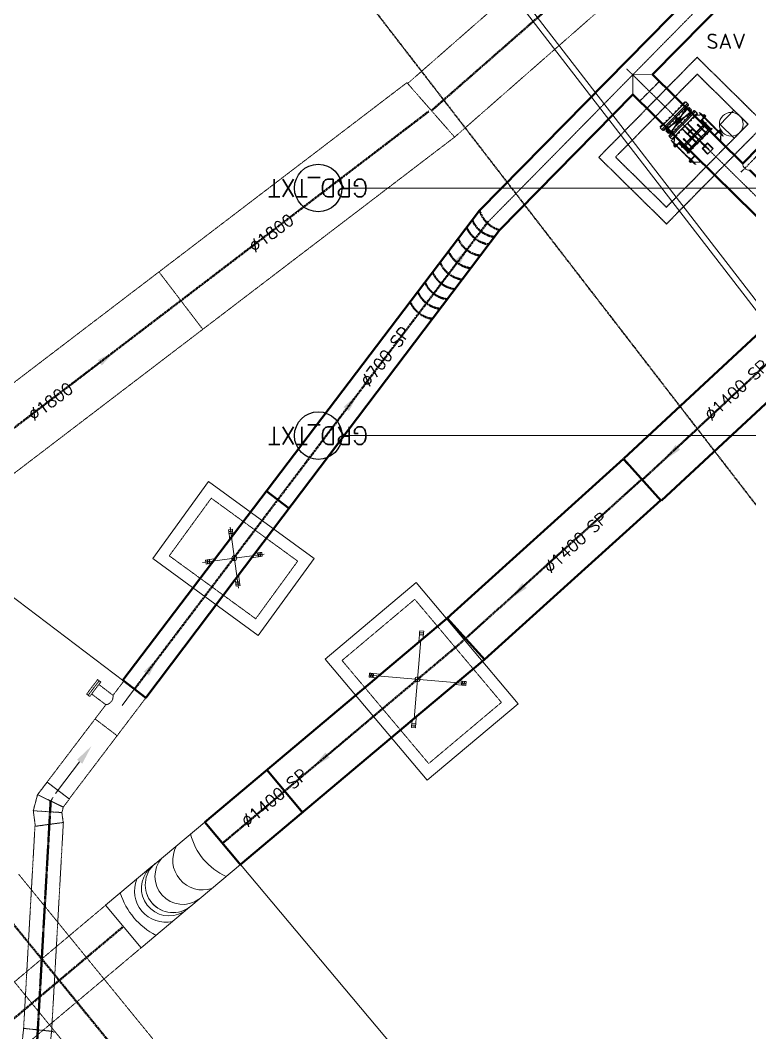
# Model space of a CAD drawing. Header units: inches. Extents: x 86328 to 235202, y 68629 to 184293.
# Drawn here: x 120752 to 139176, y 105863 to 131428 of the extents above; entities that cross this region are included whole.
import ezdxf
from ezdxf.enums import TextEntityAlignment as Align

# ---------------------------------------------------------------- set-up
doc = ezdxf.new("R2010")
doc.units = ezdxf.units.IN
doc.header["$MEASUREMENT"] = 0
for name, pattern in [('CENTER', [2, 1.25, -0.25, 0.25, -0.25]), ('CENTER2', [1.125, 0.75, -0.125, 0.125, -0.125]), ('HIDDEN', [0.375, 0.25, -0.125]), ('PHANTOM2', [1.25, 0.625, -0.125, 0.125, -0.125, 0.125, -0.125])]:
    doc.linetypes.add(name, pattern=pattern)
for name, color, linetype, lineweight in [('.5', 8, 'Continuous', 0), ('DIM', 251, 'Continuous', 0), ('hid', 8, 'HIDDEN', 0)]:
    doc.layers.add(name, color=color, linetype=linetype, lineweight=lineweight)
for name, color, linetype in [('1', 1, 'CENTER'), ('2', 2, 'HIDDEN'), ('GRID_TXT45', 4, 'Continuous'), ('sleeve type coupling', 1, 'Continuous'), ('text', 3, 'Continuous')]:
    doc.layers.add(name, color=color, linetype=linetype)
doc.styles.add('ISO', font='isocpeur.ttf')
doc.styles.add('SIMPLEX', font='simplex.shx')
doc.styles.get("Standard").update_dxf_attribs({"font": 'arial.ttf'})
doc.linetypes.add('FENCE_LINE', pattern='A,0.5,-0.1,["X",Standard,S=0.1,R=0,X=-0.02,Y=-0.05],-0.1', length=0.7)

msp = doc.modelspace()

# ---------------------------------------------------------------- linework, layer by layer
at = {"layer": '.5', "color": 8, "linetype": 'CENTER', "ltscale": 5}
for p, q in [((140880, 134785), (132543, 126312)), ((136070, 130197), (140155, 126177))]:
    msp.add_line(p, q, dxfattribs=at)
at = {"layer": '.5', "color": 8, "linetype": 'CENTER', "ltscale": 10}
for p, q in [((193392, 127192), (128878, 127192)), ((193392, 120941), (128878, 120941))]:
    msp.add_line(p, q, dxfattribs=at)
at = {"color": 8}
for p, q in [((137558, 129366), (136915, 128713)), ((137511, 129343), (137539, 129371)), ((137541, 129348), (137528, 129360)), ((137539, 129371), (137551, 129359)), ((137627, 129299), (137558, 129366)), ((137601, 129324), (136958, 128671)), ((137627, 129299), (136984, 128645)), ((137047, 128685), (137723, 129108)), ((137783, 129145), (137140, 128492)), ((137809, 129120), (137166, 128466)), ((137177, 128552), (137588, 129235)), ((137312, 129141), (137295, 129123)), ((137307, 129111), (137295, 129123)), ((137324, 129128), (137312, 129141)), ((137386, 129216), (137369, 129198)), ((137381, 129186), (137369, 129198)), ((137398, 129203), (137386, 129216)), ((137449, 129280), (137432, 129263)), ((137445, 129250), (137432, 129263)), ((137462, 129268), (137449, 129280)), ((137462, 129107), (137450, 129119)), ((137479, 129124), (137462, 129107)), ((137479, 129124), (137467, 129136)), ((137498, 129329), (137481, 129312)), ((137493, 129300), (137481, 129312)), ((137510, 129317), (137498, 129329)), ((137524, 129331), (137511, 129343)), ((137525, 129171), (137513, 129183)), ((137534, 129341), (137522, 129354)), ((137542, 129188), (137525, 129171)), ((137542, 129188), (137530, 129200)), ((137574, 129220), (137562, 129233)), ((137591, 129238), (137574, 129220)), ((137591, 129238), (137579, 129250)), ((137733, 129093), (137588, 129235)), ((137604, 129251), (137592, 129264)), ((137615, 129262), (137603, 129274)), ((137604, 129251), (137632, 129279)), ((137621, 129269), (137609, 129281)), ((137632, 129279), (137620, 129291)), ((137641, 129222), (137622, 129202)), ((137706, 129159), (137686, 129139)), ((137722, 129108), (137705, 129091)), ((137722, 129108), (137735, 129096)), ((137736, 129122), (137763, 129150)), ((137736, 129122), (137748, 129110)), ((137746, 129133), (137759, 129120)), ((137753, 129139), (137765, 129127)), ((137763, 129150), (137776, 129138)), ((137783, 129145), (137851, 129078)), ((137063, 128888), (137080, 128905)), ((137075, 128875), (137063, 128888)), ((137092, 128893), (137080, 128905)), ((137137, 128962), (137154, 128980)), ((137149, 128950), (137137, 128962)), ((137166, 128968), (137154, 128980)), ((137851, 129078), (137208, 128424)), ((137233, 129060), (137216, 129043)), ((137228, 129031), (137216, 129043)), ((137230, 128871), (137218, 128883)), ((137230, 128871), (137247, 128888)), ((137245, 129048), (137233, 129060)), ((137247, 128888), (137235, 128900)), ((137309, 128951), (137297, 128963)), ((137326, 128969), (137309, 128951)), ((137326, 128969), (137314, 128981)), ((137388, 129032), (137376, 129044)), ((137405, 129049), (137388, 129032)), ((137405, 129049), (137393, 129061)), ((137537, 128920), (137520, 128902)), ((137520, 128902), (137532, 128890)), ((137537, 128920), (137549, 128907)), ((137611, 128994), (137594, 128977)), ((137594, 128977), (137606, 128965)), ((137611, 128994), (137623, 128982)), ((137674, 129059), (137657, 129042)), ((137657, 129042), (137669, 129029)), ((137674, 129059), (137686, 129047)), ((137674, 128898), (137687, 128886)), ((137704, 128903), (137687, 128886)), ((137691, 128915), (137704, 128903)), ((137705, 129091), (137718, 129079)), ((137738, 128962), (137750, 128950)), ((137767, 128967), (137750, 128950)), ((137755, 128979), (137767, 128967)), ((137786, 129012), (137798, 128999)), ((137815, 129017), (137798, 128999)), ((137803, 129029), (137815, 129017)), ((137817, 129043), (137829, 129030)), ((137827, 129053), (137839, 129041)), ((137829, 129030), (137856, 129058)), ((137834, 129060), (137846, 129048)), ((137856, 129058), (137844, 129070)), ((136910, 128732), (136938, 128760)), ((136923, 128720), (136910, 128732)), ((136984, 128645), (136915, 128713)), ((136933, 128731), (136921, 128743)), ((136940, 128737), (136927, 128749)), ((136950, 128748), (136938, 128760)), ((136951, 128774), (136968, 128791)), ((136964, 128762), (136951, 128774)), ((136981, 128779), (136968, 128791)), ((137003, 128641), (136991, 128653)), ((137000, 128823), (137017, 128840)), ((137012, 128811), (137000, 128823)), ((137014, 128651), (137001, 128663)), ((137003, 128641), (137031, 128669)), ((137020, 128658), (137008, 128670)), ((137029, 128828), (137017, 128840)), ((137031, 128669), (137018, 128681)), ((137044, 128682), (137032, 128694)), ((137044, 128682), (137061, 128700)), ((137191, 128542), (137047, 128685)), ((137061, 128700), (137049, 128712)), ((137080, 128652), (137061, 128632)), ((137093, 128732), (137081, 128744)), ((137093, 128732), (137110, 128749)), ((137110, 128749), (137098, 128761)), ((137156, 128796), (137144, 128808)), ((137156, 128796), (137173, 128813)), ((137173, 128813), (137161, 128825)), ((137224, 128602), (137241, 128619)), ((137224, 128602), (137237, 128590)), ((137241, 128619), (137254, 128607)), ((137288, 128667), (137305, 128684)), ((137288, 128667), (137300, 128654)), ((137305, 128684), (137317, 128672)), ((137362, 128741), (137379, 128759)), ((137362, 128741), (137374, 128729)), ((137379, 128759), (137391, 128747)), ((137381, 128575), (137398, 128592)), ((137385, 128604), (137398, 128592)), ((137458, 128839), (137441, 128822)), ((137441, 128822), (137453, 128810)), ((137442, 128662), (137455, 128650)), ((137455, 128650), (137472, 128667)), ((137458, 128839), (137470, 128827)), ((137459, 128679), (137472, 128667)), ((137605, 128827), (137465, 128685)), ((137465, 128685), (137607, 128544)), ((137473, 128693), (137607, 128561)), ((137521, 128742), (137534, 128730)), ((137551, 128748), (137534, 128730)), ((137538, 128760), (137551, 128748)), ((137596, 128819), (137730, 128687)), ((137600, 128823), (137613, 128811)), ((137605, 128827), (137747, 128687)), ((137730, 128687), (137607, 128561)), ((137747, 128687), (137607, 128544)), ((137630, 128828), (137613, 128811)), ((137617, 128840), (137630, 128828)), ((137711, 128707), (137719, 128715)), ((137145, 128588), (137125, 128569)), ((137135, 128511), (137162, 128539)), ((137135, 128511), (137147, 128499)), ((137140, 128492), (137208, 128424)), ((137145, 128522), (137158, 128510)), ((137152, 128528), (137164, 128516)), ((137162, 128539), (137175, 128527)), ((137176, 128553), (137193, 128570)), ((137176, 128553), (137188, 128541)), ((137193, 128570), (137205, 128558)), ((137216, 128432), (137228, 128420)), ((137226, 128442), (137238, 128430)), ((137228, 128420), (137255, 128448)), ((137233, 128449), (137245, 128437)), ((137243, 128460), (137255, 128448)), ((137257, 128473), (137269, 128461)), ((137269, 128461), (137286, 128479)), ((137274, 128491), (137286, 128479)), ((137305, 128523), (137317, 128511)), ((137317, 128511), (137334, 128528)), ((137322, 128540), (137334, 128528)), ((137368, 128587), (137381, 128575)), ((137579, 128573), (137587, 128581)), ((138111, 128330), (137971, 128187)), ((138113, 128047), (137971, 128187)), ((138111, 128313), (137987, 128187)), ((138121, 128055), (137987, 128187)), ((137999, 128159), (138007, 128167)), ((138253, 128189), (138111, 128330)), ((138245, 128181), (138111, 128313)), ((138253, 128189), (138113, 128047)), ((138131, 128293), (138139, 128301))]:
    msp.add_line(p, q, dxfattribs=at)
at = {"color": 8, "linetype": 'HIDDEN'}
for p, q in [((137622, 129202), (137080, 128652)), ((137686, 129139), (137145, 128588)), ((137706, 129159), (137641, 129222)), ((137125, 128569), (137061, 128632))]:
    msp.add_line(p, q, dxfattribs=at)
at = {"color": 8, "linetype": 'CENTER', "ltscale": 20}
msp.add_line((138958, 127596), (140233, 128888), dxfattribs=at)
at = {"color": 8}
for points in [[(138063, 129008), (138035, 129036), (137798, 129023), (137780, 129006)], [(138420, 128657), (138448, 128629), (138440, 128392), (138422, 128374)], [(137292, 128224), (137263, 128252), (137272, 128489), (137289, 128507)], [(137648, 127873), (137677, 127845), (137914, 127857), (137931, 127875)]]:
    msp.add_lwpolyline(points, dxfattribs=at)
for points in [[(137780, 129006), (137789, 129014), (137923, 128882), (138055, 129016), (138063, 129008), (137923, 128865)], [(138422, 128374), (138430, 128383), (138296, 128514), (138428, 128648), (138420, 128657), (138279, 128514)], [(137289, 128507), (137281, 128498), (137415, 128366), (137283, 128232), (137292, 128224), (137432, 128366)], [(137931, 127875), (137923, 127866), (137789, 127998), (137657, 127864), (137648, 127873), (137788, 128015)]]:
    msp.add_lwpolyline(points, close=True, dxfattribs=at)
for centre, radius in [((137376, 128902), 65.7), ((137376, 128902), 37.5), ((128278, 127192), 600), ((128278, 120941), 600)]:
    msp.add_circle(centre, radius, dxfattribs=at)
at = {"layer": '1', "color": 8, "linetype": 'HIDDEN', "ltscale": 5}
for p, q in [((137846, 130491), (135363, 127968)), ((139557, 128808), (137846, 130491)), ((137849, 130067), (135787, 127972)), ((139132, 128804), (137849, 130067)), ((137070, 126709), (139132, 128804)), ((137074, 126285), (139557, 128808)), ((135363, 127968), (137074, 126285)), ((135787, 127972), (137070, 126709))]:
    msp.add_line(p, q, dxfattribs=at)
at = {"layer": '1', "color": 8, "linetype": 'CENTER', "ltscale": 0.09}
for p, q in [((137890, 129108), (138510, 128498)), ((137188, 128396), (137808, 127786))]:
    msp.add_line(p, q, dxfattribs=at)
at = {"layer": '1', "color": 8, "linetype": 'Continuous', "ltscale": 1000}
for p, q in [((138776, 129155), (138425, 128799)), ((139132, 128804), (138776, 129155)), ((138425, 128799), (138782, 128448)), ((138782, 128448), (139132, 128804))]:
    msp.add_line(p, q, dxfattribs=at)
at = {"layer": '1', "color": 8}
for p, q in [((137916, 129073), (137926, 129082)), ((137916, 129073), (137926, 129082)), ((137916, 129073), (138389, 128608)), ((137916, 129073), (138003, 128988)), ((137926, 129082), (138398, 128617)), ((137926, 129082), (138012, 128997)), ((137962, 129028), (137971, 129038)), ((137962, 129028), (137971, 129038)), ((137965, 129025), (137974, 129035)), ((137965, 129025), (137974, 129035)), ((137965, 129025), (137974, 129035)), ((137965, 129025), (137974, 129035)), ((137967, 129022), (137977, 129032)), ((137967, 129022), (137977, 129032)), ((137970, 129020), (137979, 129029)), ((137970, 129020), (137979, 129029)), ((137973, 129017), (137982, 129026)), ((137973, 129017), (137982, 129026)), ((137973, 129017), (137982, 129026)), ((137973, 129017), (137982, 129026)), ((137976, 129014), (137985, 129023)), ((137976, 129014), (137985, 129023)), ((137979, 129011), (137988, 129021)), ((137979, 129011), (137988, 129021)), ((137982, 129008), (137991, 129018)), ((137982, 129008), (137991, 129018)), ((137985, 129005), (137994, 129015)), ((137985, 129005), (137994, 129015)), ((137988, 129003), (137997, 129012)), ((137988, 129003), (137997, 129012)), ((137991, 129000), (138000, 129009)), ((137991, 129000), (138000, 129009)), ((137994, 128997), (138003, 129006)), ((137994, 128997), (138003, 129006)), ((137996, 128994), (138006, 129003)), ((137996, 128994), (138006, 129003)), ((137997, 128982), (138009, 128970)), ((137997, 128982), (138009, 128970)), ((137999, 128991), (138009, 129001)), ((137999, 128991), (138009, 129001)), ((138002, 128988), (138012, 128998)), ((138002, 128988), (138012, 128998)), ((138017, 129003), (138030, 128991)), ((138017, 129003), (138030, 128991)), ((138017, 128974), (138026, 128983)), ((138017, 128974), (138026, 128983)), ((138020, 128971), (138029, 128980)), ((138020, 128971), (138029, 128980)), ((138023, 128968), (138032, 128978)), ((138023, 128968), (138032, 128978)), ((138026, 128965), (138035, 128975)), ((138026, 128965), (138035, 128975)), ((138028, 128962), (138038, 128972)), ((138028, 128962), (138038, 128972)), ((138031, 128960), (138041, 128969)), ((138031, 128960), (138041, 128969)), ((138034, 128957), (138044, 128966)), ((138034, 128957), (138044, 128966)), ((138037, 128954), (138046, 128963)), ((138037, 128954), (138046, 128963)), ((137575, 128726), (137566, 128716)), ((137575, 128726), (137566, 128716)), ((137566, 128716), (138038, 128252)), ((137566, 128716), (137652, 128632)), ((137575, 128726), (138047, 128261)), ((137575, 128726), (137661, 128641)), ((137620, 128681), (137611, 128672)), ((137620, 128681), (137611, 128672)), ((137623, 128678), (137614, 128669)), ((137623, 128678), (137614, 128669)), ((137623, 128678), (137614, 128669)), ((137623, 128678), (137614, 128669)), ((137626, 128675), (137617, 128666)), ((137626, 128675), (137617, 128666)), ((137629, 128673), (137620, 128663)), ((137629, 128673), (137620, 128663)), ((137632, 128670), (137622, 128661)), ((137632, 128670), (137622, 128661)), ((137632, 128670), (137622, 128661)), ((137632, 128670), (137622, 128661)), ((137635, 128667), (137625, 128658)), ((137635, 128667), (137625, 128658)), ((137638, 128664), (137628, 128655)), ((137638, 128664), (137628, 128655)), ((137640, 128661), (137631, 128652)), ((137640, 128661), (137631, 128652)), ((137643, 128658), (137634, 128649)), ((137643, 128658), (137634, 128649)), ((137646, 128656), (137637, 128646)), ((137646, 128656), (137637, 128646)), ((137649, 128653), (137640, 128643)), ((137649, 128653), (137640, 128643)), ((137652, 128650), (137643, 128640)), ((137652, 128650), (137643, 128640)), ((137655, 128647), (137646, 128638)), ((137655, 128647), (137646, 128638)), ((137646, 128626), (137659, 128614)), ((137646, 128626), (137659, 128614)), ((137658, 128644), (137649, 128635)), ((137658, 128644), (137649, 128635)), ((137661, 128641), (137652, 128632)), ((137661, 128641), (137652, 128632)), ((137675, 128627), (137666, 128618)), ((137675, 128627), (137666, 128618)), ((137675, 128627), (137666, 128618)), ((137675, 128627), (137666, 128618)), ((137667, 128647), (137679, 128635)), ((137667, 128647), (137679, 128635)), ((137678, 128624), (137669, 128615)), ((137678, 128624), (137669, 128615)), ((137678, 128624), (137669, 128615)), ((137678, 128624), (137669, 128615)), ((137681, 128621), (137672, 128612)), ((137681, 128621), (137672, 128612)), ((137684, 128618), (137675, 128609)), ((137684, 128618), (137675, 128609)), ((137687, 128615), (137678, 128606)), ((137687, 128615), (137678, 128606)), ((137690, 128613), (137681, 128603)), ((137690, 128613), (137681, 128603)), ((138366, 128630), (138375, 128639)), ((138366, 128630), (138375, 128639)), ((138369, 128627), (138378, 128637)), ((138369, 128627), (138378, 128637)), ((138372, 128624), (138381, 128634)), ((138372, 128624), (138381, 128634)), ((138375, 128621), (138384, 128631)), ((138375, 128621), (138384, 128631)), ((138378, 128619), (138387, 128628)), ((138378, 128619), (138387, 128628)), ((138381, 128616), (138390, 128625)), ((138381, 128616), (138390, 128625)), ((138395, 128590), (138383, 128602)), ((138395, 128590), (138383, 128602)), ((138384, 128613), (138393, 128622)), ((138384, 128613), (138393, 128622)), ((138387, 128610), (138396, 128619)), ((138387, 128610), (138396, 128619)), ((138401, 128596), (138410, 128605)), ((138401, 128596), (138410, 128605)), ((138487, 128511), (138401, 128596)), ((138416, 128611), (138403, 128623)), ((138416, 128611), (138403, 128623)), ((138404, 128593), (138413, 128602)), ((138404, 128593), (138413, 128602)), ((138407, 128590), (138416, 128599)), ((138407, 128590), (138416, 128599)), ((138496, 128521), (138410, 128605)), ((138410, 128587), (138419, 128596)), ((138410, 128587), (138419, 128596)), ((138413, 128584), (138422, 128594)), ((138413, 128584), (138422, 128594)), ((137215, 128360), (137687, 127895)), ((137215, 128360), (137301, 128275)), ((137224, 128369), (137696, 127905)), ((137224, 128369), (137310, 128285)), ((138487, 128511), (138496, 128521)), ((138487, 128511), (138496, 128521)), ((137270, 128325), (137260, 128315)), ((137270, 128325), (137260, 128315)), ((137272, 128322), (137263, 128313)), ((137272, 128322), (137263, 128313)), ((137272, 128322), (137263, 128313)), ((137272, 128322), (137263, 128313)), ((137275, 128319), (137266, 128310)), ((137275, 128319), (137266, 128310)), ((137278, 128316), (137269, 128307)), ((137278, 128316), (137269, 128307)), ((137281, 128314), (137272, 128304)), ((137281, 128314), (137272, 128304)), ((137281, 128314), (137272, 128304)), ((137281, 128314), (137272, 128304)), ((137284, 128311), (137275, 128301)), ((137284, 128311), (137275, 128301)), ((137287, 128308), (137278, 128298)), ((137287, 128308), (137278, 128298)), ((137290, 128305), (137280, 128296)), ((137290, 128305), (137280, 128296)), ((137293, 128302), (137283, 128293)), ((137293, 128302), (137283, 128293)), ((137296, 128299), (137286, 128290)), ((137296, 128299), (137286, 128290)), ((137298, 128296), (137289, 128287)), ((137298, 128296), (137289, 128287)), ((137301, 128293), (137292, 128284)), ((137301, 128293), (137292, 128284)), ((137304, 128291), (137295, 128281)), ((137304, 128291), (137295, 128281)), ((137296, 128269), (137308, 128257)), ((137296, 128269), (137308, 128257)), ((137307, 128288), (137298, 128278)), ((137307, 128288), (137298, 128278)), ((137310, 128285), (137301, 128275)), ((137310, 128285), (137301, 128275)), ((137325, 128271), (137315, 128261)), ((137325, 128271), (137315, 128261)), ((137316, 128290), (137328, 128278)), ((137316, 128290), (137328, 128278)), ((137328, 128268), (137318, 128258)), ((137328, 128268), (137318, 128258)), ((137330, 128265), (137321, 128255)), ((137330, 128265), (137321, 128255)), ((137333, 128262), (137324, 128253)), ((137333, 128262), (137324, 128253)), ((137336, 128259), (137327, 128250)), ((137336, 128259), (137327, 128250)), ((137339, 128256), (137330, 128247)), ((137339, 128256), (137330, 128247)), ((137342, 128253), (137333, 128244)), ((137342, 128253), (137333, 128244)), ((137345, 128250), (137336, 128241)), ((137345, 128250), (137336, 128241)), ((138028, 128280), (138018, 128271)), ((138028, 128280), (138018, 128271)), ((138031, 128277), (138021, 128268)), ((138031, 128277), (138021, 128268)), ((138034, 128274), (138024, 128265)), ((138034, 128274), (138024, 128265)), ((138036, 128272), (138027, 128262)), ((138036, 128272), (138027, 128262)), ((138039, 128269), (138030, 128259)), ((138039, 128269), (138030, 128259)), ((138045, 128234), (138032, 128246)), ((138045, 128234), (138032, 128246)), ((138042, 128266), (138033, 128256)), ((138042, 128266), (138033, 128256)), ((138045, 128263), (138036, 128254)), ((138045, 128263), (138036, 128254)), ((138060, 128249), (138050, 128239)), ((138060, 128249), (138050, 128239)), ((138136, 128155), (138050, 128240)), ((138065, 128255), (138053, 128267)), ((138065, 128255), (138053, 128267)), ((138063, 128246), (138053, 128236)), ((138063, 128246), (138053, 128236)), ((138066, 128243), (138056, 128234)), ((138066, 128243), (138056, 128234)), ((138146, 128164), (138059, 128249)), ((138068, 128240), (138059, 128231)), ((138068, 128240), (138059, 128231)), ((138071, 128237), (138062, 128228)), ((138071, 128237), (138062, 128228)), ((138146, 128164), (138136, 128155)), ((138146, 128164), (138136, 128155)), ((137674, 127927), (137665, 127917)), ((137674, 127927), (137665, 127917)), ((137677, 127924), (137668, 127914)), ((137677, 127924), (137668, 127914)), ((137680, 127921), (137671, 127912)), ((137680, 127921), (137671, 127912)), ((137683, 127918), (137674, 127909)), ((137683, 127918), (137674, 127909)), ((137686, 127915), (137676, 127906)), ((137686, 127915), (137676, 127906)), ((137689, 127912), (137679, 127903)), ((137689, 127912), (137679, 127903)), ((137692, 127910), (137682, 127900)), ((137692, 127910), (137682, 127900)), ((137694, 127878), (137682, 127890)), ((137694, 127878), (137682, 127890)), ((137694, 127907), (137685, 127897)), ((137694, 127907), (137685, 127897)), ((137786, 127798), (137699, 127883)), ((137709, 127892), (137700, 127883)), ((137709, 127892), (137700, 127883)), ((137714, 127898), (137702, 127910)), ((137714, 127898), (137702, 127910)), ((137712, 127889), (137703, 127880)), ((137712, 127889), (137703, 127880)), ((137715, 127887), (137706, 127877)), ((137715, 127887), (137706, 127877)), ((137795, 127808), (137709, 127893)), ((137718, 127884), (137709, 127874)), ((137718, 127884), (137709, 127874)), ((137721, 127881), (137711, 127871)), ((137721, 127881), (137711, 127871))]:
    msp.add_line(p, q, dxfattribs=at)
at = {"layer": '1', "color": 8, "linetype": 'HIDDEN', "ltscale": 0.009}
for p, q in [((138015, 128976), (138003, 128988)), ((138005, 128985), (138014, 128995)), ((138005, 128985), (138014, 128995)), ((138008, 128983), (138017, 128992)), ((138008, 128983), (138017, 128992)), ((138011, 128980), (138020, 128989)), ((138011, 128980), (138020, 128989)), ((138024, 128985), (138012, 128997)), ((138014, 128977), (138023, 128986)), ((138014, 128977), (138023, 128986)), ((137664, 128619), (137652, 128632)), ((137664, 128638), (137654, 128629)), ((137664, 128638), (137654, 128629)), ((137667, 128636), (137657, 128626)), ((137667, 128636), (137657, 128626)), ((137670, 128633), (137660, 128623)), ((137670, 128633), (137660, 128623)), ((137673, 128629), (137661, 128641)), ((137672, 128630), (137663, 128620)), ((137672, 128630), (137663, 128620)), ((138389, 128608), (138401, 128596)), ((138390, 128607), (138399, 128617)), ((138390, 128607), (138399, 128617)), ((138392, 128604), (138402, 128614)), ((138392, 128604), (138402, 128614)), ((138395, 128601), (138405, 128611)), ((138395, 128601), (138405, 128611)), ((138398, 128617), (138410, 128605)), ((138398, 128599), (138408, 128608)), ((138398, 128599), (138408, 128608)), ((137313, 128263), (137301, 128275)), ((137313, 128282), (137304, 128273)), ((137313, 128282), (137304, 128273)), ((137316, 128279), (137307, 128270)), ((137316, 128279), (137307, 128270)), ((137323, 128273), (137310, 128285)), ((137319, 128276), (137310, 128267)), ((137319, 128276), (137310, 128267)), ((137322, 128273), (137313, 128264)), ((137322, 128273), (137313, 128264)), ((138038, 128252), (138050, 128240)), ((138048, 128260), (138039, 128251)), ((138048, 128260), (138039, 128251)), ((138051, 128257), (138042, 128248)), ((138051, 128257), (138042, 128248)), ((138054, 128254), (138045, 128245)), ((138054, 128254), (138045, 128245)), ((138047, 128261), (138059, 128249)), ((138057, 128252), (138048, 128242)), ((138057, 128252), (138048, 128242)), ((137687, 127895), (137699, 127883)), ((137697, 127904), (137688, 127894)), ((137697, 127904), (137688, 127894)), ((137700, 127901), (137691, 127892)), ((137700, 127901), (137691, 127892)), ((137703, 127898), (137694, 127889)), ((137703, 127898), (137694, 127889)), ((137696, 127905), (137709, 127893)), ((137706, 127895), (137697, 127886)), ((137706, 127895), (137697, 127886))]:
    msp.add_line(p, q, dxfattribs=at)
at = {"layer": '1', "color": 8}
for points in [[(138035, 128997), (138023, 129009), (137991, 128976), (138003, 128964)], [(138035, 128997), (138023, 129009), (137991, 128976), (138003, 128964)], [(137653, 128608), (137641, 128620), (137672, 128652), (137685, 128640)], [(137653, 128608), (137641, 128620), (137672, 128652), (137685, 128640)], [(138409, 128629), (138421, 128617), (138390, 128584), (138377, 128597)], [(138409, 128629), (138421, 128617), (138390, 128584), (138377, 128597)], [(137302, 128252), (137290, 128264), (137322, 128296), (137334, 128284)], [(137302, 128252), (137290, 128264), (137322, 128296), (137334, 128284)], [(138027, 128240), (138039, 128228), (138071, 128261), (138059, 128273)], [(138027, 128240), (138039, 128228), (138071, 128261), (138059, 128273)], [(137676, 127884), (137688, 127872), (137720, 127904), (137708, 127916)], [(137676, 127884), (137688, 127872), (137720, 127904), (137708, 127916)]]:
    msp.add_lwpolyline(points, close=True, dxfattribs=at)
at = {"layer": '2', "color": 8}
msp.add_line((136890, 129881), (136398, 129383), dxfattribs=at)
at = {"layer": 'DIM', "color": 8, "linetype": 'CENTER2', "lineweight": 35, "ltscale": 30}
msp.add_line((162425, 89263), (119020, 145521), dxfattribs=at)
at = {"layer": 'DIM', "color": 8, "linetype": 'HIDDEN', "ltscale": 10}
for p, q in [((142571, 140375), (130536, 129831)), ((143783, 139044), (131722, 128477)), ((117819, 120163), (130518, 129852)), ((131722, 128477), (130518, 129852)), ((119077, 118828), (131722, 128477)), ((124256, 125074), (125362, 123624)), ((125576, 119360), (124516, 117905)), ((127759, 117771), (125576, 119360)), ((124516, 117905), (126699, 116316)), ((126699, 116316), (127759, 117771)), ((130716, 116807), (128879, 115263)), ((132904, 114204), (130716, 116807)), ((128879, 115263), (131067, 112660)), ((122706, 114780), (122428, 114414)), ((122746, 114750), (122467, 114384)), ((122785, 114720), (122507, 114354)), ((122706, 114780), (122785, 114720)), ((122737, 114656), (123095, 114384)), ((123368, 114742), (123095, 114384)), ((123368, 114742), (123925, 114319)), ((123925, 114319), (123368, 114742)), ((122428, 114414), (122507, 114354)), ((122556, 114417), (122914, 114145)), ((123199, 113363), (123925, 114319)), ((122914, 114145), (122642, 113787)), ((131067, 112660), (132904, 114204)), ((122642, 113787), (121429, 112191)), ((122642, 113787), (123199, 113363)), ((123199, 113363), (121985, 111764)), ((121189, 111877), (121428, 112192)), ((121432, 112189), (121193, 111875)), ((121993, 111763), (121428, 112192)), ((121993, 111763), (121428, 112192)), ((121432, 112189), (121989, 111766)), ((121189, 111877), (121081, 111468)), ((121839, 111560), (121189, 111877)), ((121993, 111763), (121839, 111560)), ((121135, 111076), (121081, 111468)), ((121803, 111424), (121081, 111468)), ((121839, 111560), (121803, 111424)), ((121838, 111172), (121803, 111424)), ((120837, 105973), (121124, 111077)), ((121135, 111076), (121843, 111173)), ((121545, 105910), (121841, 111173)), ((120708, 109871), (125761, 103670)), ((122907, 109082), (107330, 95989)), ((119530, 108467), (124366, 102533)), ((123808, 108011), (108057, 94772)), ((120837, 105973), (120797, 105580)), ((121543, 105901), (120837, 105973)), ((121543, 105901), (120837, 105973)), ((121543, 105901), (121517, 105648)), ((121545, 105910), (121606, 105872))]:
    msp.add_line(p, q, dxfattribs=at)
at = {"layer": 'DIM', "color": 8, "linetype": 'PHANTOM2', "lineweight": 50, "ltscale": 20}
for p, q in [((143735, 140182), (131137, 129145)), ((118449, 119497), (131071, 129127)), ((132572, 126347), (123637, 114537)), ((136461, 119821), (140529, 123610)), ((136451, 119838), (131807, 115645)), ((131807, 115645), (125861, 110647)), ((121174, 105556), (121521, 111720)), ((120010, 109303), (136167, 89478)), ((123357, 108546), (106989, 94788))]:
    msp.add_line(p, q, dxfattribs=at)
at = {"layer": 'DIM', "color": 8, "linetype": 'FENCE_LINE', "ltscale": 25}
msp.add_line((169526, 84971), (130844, 135106), dxfattribs=at)
at = {"layer": 'DIM', "color": 8, "linetype": 'Continuous', "ltscale": 25}
msp.add_line((169715, 84971), (130963, 135197), dxfattribs=at)
at = {"layer": 'DIM', "color": 8, "lineweight": 50}
for p, q in [((140599, 135005), (132349, 126622)), ((139551, 132930), (136722, 130054)), ((136722, 130054), (138998, 127815)), ((136227, 129552), (132860, 126130)), ((136227, 129552), (139853, 125982)), ((138998, 127815), (140107, 128939)), ((139176, 127640), (140461, 126375)), ((132349, 126622), (125605, 117744)), ((132860, 126130), (126184, 117306)), ((136000, 120360), (140409, 124466)), ((136945, 119302), (141013, 123090)), ((135989, 120350), (131535, 116329)), ((135989, 120350), (136940, 119297)), ((127545, 119104), (126970, 119541)), ((136927, 119311), (132474, 115290)), ((125605, 117744), (123341, 114763)), ((126184, 117306), (123925, 114319)), ((131573, 116362), (129707, 114794)), ((131535, 116329), (132486, 115276)), ((132474, 115290), (130608, 113722)), ((129746, 114827), (125411, 111183)), ((123925, 114319), (123341, 114763)), ((130647, 113755), (126312, 110112)), ((127893, 111416), (126980, 112502)), ((127893, 111416), (126980, 112502)), ((125411, 111183), (126324, 110097))]:
    msp.add_line(p, q, dxfattribs=at)
at = {"layer": 'DIM', "color": 8, "ltscale": 2000}
for p, q in [((136722, 130054), (136224, 130051)), ((136227, 129552), (136224, 130051)), ((137386, 129393), (137480, 129301)), ((136895, 128894), (136989, 128802))]:
    msp.add_line(p, q, dxfattribs=at)
at = {"layer": 'DIM', "color": 8, "linetype": 'Continuous'}
for p, q in [((123368, 114742), (110619, 124387)), ((127545, 119104), (126970, 119541)), ((126263, 117088), (126051, 118632)), ((126109, 118576), (126010, 118562)), ((126010, 118562), (126016, 118522)), ((126016, 118522), (126115, 118536)), ((126116, 118525), (126017, 118511)), ((126017, 118511), (126023, 118471)), ((126023, 118471), (126122, 118485)), ((126124, 118471), (126025, 118458)), ((126047, 118292), (126025, 118458)), ((126030, 118524), (126031, 118513)), ((126037, 118473), (126038, 118459)), ((126104, 118523), (126103, 118534)), ((126115, 118536), (126109, 118576)), ((126112, 118470), (126110, 118483)), ((126122, 118485), (126116, 118525)), ((126133, 118404), (126124, 118471)), ((125359, 117737), (126912, 117950)), ((126596, 117856), (126761, 117879)), ((126681, 117969), (126748, 117978)), ((126761, 117879), (126748, 117978)), ((126763, 117966), (126750, 117964)), ((126760, 117891), (126773, 117893)), ((126801, 117985), (126761, 117980)), ((126761, 117980), (126775, 117881)), ((126775, 117881), (126815, 117886)), ((126815, 117886), (126801, 117985)), ((126814, 117973), (126803, 117971)), ((126852, 117992), (126812, 117987)), ((126812, 117987), (126826, 117888)), ((126813, 117898), (126824, 117900)), ((126826, 117888), (126866, 117893)), ((126866, 117893), (126852, 117992)), ((125431, 117797), (125470, 117803)), ((125444, 117698), (125431, 117797)), ((125484, 117704), (125444, 117698)), ((125470, 117803), (125484, 117704)), ((125472, 117789), (125483, 117790)), ((125481, 117804), (125521, 117810)), ((125495, 117705), (125481, 117804)), ((125493, 117717), (125482, 117716)), ((125535, 117711), (125495, 117705)), ((125521, 117810), (125535, 117711)), ((125523, 117796), (125537, 117798)), ((125547, 117725), (125533, 117723)), ((125701, 117834), (125535, 117812)), ((125549, 117713), (125535, 117812)), ((125615, 117722), (125549, 117713)), ((126267, 117423), (126290, 117257)), ((126182, 117310), (126191, 117244)), ((126290, 117257), (126191, 117244)), ((126193, 117230), (126292, 117243)), ((126198, 117190), (126193, 117230)), ((126297, 117203), (126198, 117190)), ((126200, 117179), (126299, 117192)), ((126205, 117139), (126200, 117179)), ((126207, 117232), (126205, 117245)), ((126304, 117153), (126205, 117139)), ((126214, 117181), (126212, 117192)), ((126278, 117255), (126280, 117242)), ((126285, 117202), (126287, 117191)), ((126292, 117243), (126297, 117203)), ((126299, 117192), (126304, 117153)), ((130818, 115741), (130832, 115907)), ((130932, 115899), (130832, 115907)), ((130837, 115961), (130833, 115921)), ((130833, 115921), (130933, 115913)), ((130936, 115953), (130837, 115961)), ((130841, 116012), (130838, 115972)), ((130838, 115972), (130937, 115964)), ((130941, 116004), (130841, 116012)), ((130847, 115920), (130846, 115906)), ((130852, 115971), (130851, 115960)), ((130920, 115900), (130921, 115914)), ((130924, 115954), (130925, 115965)), ((130926, 115832), (130932, 115899)), ((130933, 115913), (130936, 115953)), ((130937, 115964), (130941, 116004)), ((130700, 113787), (130872, 115786)), ((129561, 114842), (129569, 114942)), ((129601, 114839), (129561, 114842)), ((132009, 114682), (129565, 114892)), ((129569, 114942), (129610, 114939)), ((129610, 114939), (129601, 114839)), ((129613, 114850), (129602, 114851)), ((129608, 114925), (129619, 114924)), ((129612, 114838), (129621, 114938)), ((129652, 114835), (129612, 114838)), ((129621, 114938), (129661, 114934)), ((129661, 114934), (129652, 114835)), ((129667, 114846), (129653, 114847)), ((129660, 114920), (129673, 114919)), ((129666, 114833), (129675, 114933)), ((129733, 114828), (129666, 114833)), ((129841, 114919), (129675, 114933)), ((131732, 114656), (131899, 114641)), ((131841, 114747), (131908, 114741)), ((131899, 114641), (131908, 114741)), ((131900, 114654), (131914, 114652)), ((131920, 114726), (131907, 114727)), ((131922, 114740), (131913, 114640)), ((131913, 114640), (131953, 114637)), ((131962, 114736), (131922, 114740)), ((131953, 114637), (131962, 114736)), ((131954, 114649), (131965, 114648)), ((131972, 114722), (131960, 114723)), ((131973, 114735), (131964, 114636)), ((131964, 114636), (132004, 114632)), ((132013, 114732), (131973, 114735)), ((132004, 114632), (132013, 114732)), ((130754, 113832), (130740, 113666)), ((130631, 113569), (130635, 113609)), ((130731, 113560), (130631, 113569)), ((130635, 113620), (130639, 113660)), ((130735, 113612), (130635, 113620)), ((130635, 113609), (130734, 113600)), ((130639, 113660), (130739, 113652)), ((130646, 113741), (130640, 113674)), ((130740, 113666), (130640, 113674)), ((130648, 113608), (130649, 113619)), ((130653, 113659), (130654, 113673)), ((130723, 113613), (130722, 113602)), ((130728, 113667), (130726, 113653)), ((130734, 113600), (130731, 113560)), ((130739, 113652), (130735, 113612)), ((121989, 111766), (121432, 112189)), ((126314, 110113), (136870, 97554))]:
    msp.add_line(p, q, dxfattribs=at)
at = {"layer": 'DIM', "color": 8}
for p, q in [((136945, 119302), (135978, 120340)), ((125510, 119779), (124097, 117839)), ((128178, 117837), (125510, 119779)), ((124097, 117839), (126765, 115897)), ((126765, 115897), (128178, 117837)), ((130753, 117229), (128456, 115299)), ((133327, 114167), (130753, 117229)), ((128456, 115299), (131030, 112237)), ((131030, 112237), (133327, 114167))]:
    msp.add_line(p, q, dxfattribs=at)
msp.add_circle((138708, 128801), 300, dxfattribs=at)
at = {"layer": 'DIM', "color": 8, "ltscale": 2000}
msp.add_arc((139173, 127815), 175, 179.8188, 270.9205, dxfattribs=at)
at = {"layer": 'DIM', "color": 8, "linetype": 'PHANTOM2', "lineweight": 50, "ltscale": 20}
for centre, radius, start, end in [((133053, 126832), 728, 196.3088, 254.6135), ((132823, 126658), 710, 202.8135, 262.7444), ((132682, 126472), 710, 202.8135, 262.7444), ((132466, 126188), 710, 202.8135, 262.7444), ((132224, 125870), 710, 202.8135, 262.7444), ((132009, 125586), 710, 202.8135, 262.7444), ((131822, 125341), 710, 202.8135, 262.7444), ((131629, 125086), 710, 202.8135, 262.7444), ((131446, 124845), 710, 202.8135, 262.7444), ((131255, 124593), 710, 202.8135, 262.7444)]:
    msp.add_arc(centre, radius, start, end, dxfattribs=at)
at = {"layer": 'DIM', "color": 8, "linetype": 'HIDDEN', "ltscale": 10}
for centre, radius, start, end in [((122883, 114357), 214, 278.3013, 7.2566), ((121851, 111598), 341, 142.7789, 176.7789)]:
    msp.add_arc(centre, radius, start, end, dxfattribs=at)
at = {"layer": 'hid', "color": 8, "ltscale": 0.1}
for p, q in [((138044, 128758), (138056, 128770)), ((138142, 128676), (138051, 128765)), ((138135, 128669), (138146, 128681)), ((137529, 128235), (137541, 128247)), ((137529, 128235), (137541, 128247)), ((137529, 128235), (137541, 128247)), ((137625, 128151), (137534, 128240)), ((137620, 128146), (137631, 128157)), ((137620, 128146), (137631, 128157)), ((137620, 128146), (137631, 128157))]:
    msp.add_line(p, q, dxfattribs=at)
at = {"layer": 'hid', "color": 8, "linetype": 'Continuous'}
for p, q in [((125411, 111183), (124159, 110131)), ((126311, 110111), (125411, 111183)), ((126324, 110097), (125411, 111183)), ((124099, 110082), (122908, 109083)), ((125060, 109059), (126311, 110111)), ((122908, 109083), (123808, 108011)), ((123808, 108011), (125024, 109031))]:
    msp.add_line(p, q, dxfattribs=at)
for points in [[(131769, 125286), (131398, 124796), (131163, 124484)], [(122760, 122781), (122271, 122408), (121960, 122171)], [(128988, 121610), (128617, 121119), (128381, 120808)], [(137359, 120644), (137809, 121063), (138095, 121329)], [(133488, 117155), (133938, 117574), (134224, 117840)], [(123936, 114932), (123565, 114442), (123330, 114130)], [(128511, 112875), (128982, 113270), (129281, 113522)], [(122252, 112706), (121881, 112215), (121645, 111904)]]:
    msp.add_lwpolyline(points, dxfattribs=at)
for centre in [(126159, 117847), (130786, 114787)]:
    msp.add_circle(centre, 63.6, dxfattribs=at)
for centre, radius, start, end in [((126578, 111248), 1565, 193.4358, 246.5836), ((125355, 110221), 751, 151.4007, 288.6187), ((124859, 109809), 705, 138.6824, 305.1366), ((124512, 109515), 701, 135.5333, 300.4856), ((124609, 109597), 700, 129.996, 309.996), ((124609, 109595), 700, 130.0263, 310.0263), ((124427, 109444), 790, 157.6933, 282.5093), ((125016, 109941), 1821, 197.5, 242.7025)]:
    msp.add_arc(centre, radius, start, end, dxfattribs=at)
for points in [[(131703, 125336), (132071, 125685), (131836, 125236)], [(122710, 122847), (123158, 123083), (122811, 122714)], [(128921, 121660), (129290, 122009), (129054, 121560)], [(137416, 120583), (136993, 120303), (137303, 120705)], [(133545, 117094), (133122, 116815), (133431, 117216)], [(123870, 114982), (124238, 115331), (124003, 114882)], [(122185, 112756), (122554, 113105), (122318, 112656)], [(128565, 112811), (128129, 112553), (128458, 112939)]]:
    msp.add_solid(points, dxfattribs=at)
at = {"layer": 'sleeve type coupling', "color": 8}
for p, q in [((138070, 128847), (137452, 128220)), ((137942, 128881), (137931, 128870)), ((137931, 128870), (138013, 128790)), ((137942, 128881), (138024, 128801)), ((137971, 128910), (137960, 128899)), ((137960, 128899), (138041, 128818)), ((137971, 128910), (138052, 128829)), ((138078, 128839), (138070, 128847)), ((138078, 128839), (137461, 128211)), ((138215, 128704), (137597, 128077)), ((138223, 128696), (137606, 128069)), ((137748, 128684), (137738, 128673)), ((137738, 128673), (137819, 128593)), ((137748, 128684), (137830, 128604)), ((137828, 128616), (137807, 128594)), ((137814, 128587), (137807, 128594)), ((137828, 128616), (137836, 128609)), ((137839, 128595), (137975, 128461)), ((137863, 128800), (137852, 128789)), ((137852, 128789), (137934, 128709)), ((137862, 128573), (137965, 128678)), ((137863, 128800), (137945, 128720)), ((137943, 128733), (137921, 128711)), ((137928, 128703), (137921, 128711)), ((137942, 128700), (138079, 128566)), ((137943, 128733), (137950, 128725)), ((137953, 128712), (138090, 128578)), ((137976, 128689), (138044, 128758)), ((138022, 128813), (138000, 128791)), ((138008, 128784), (138000, 128791)), ((138022, 128813), (138029, 128806)), ((138022, 128781), (138158, 128647)), ((138050, 128842), (138029, 128820)), ((138036, 128813), (138029, 128820)), ((138033, 128792), (138169, 128658)), ((138040, 128800), (138063, 128777)), ((138050, 128842), (138058, 128835)), ((138050, 128810), (138186, 128675)), ((138063, 128777), (138056, 128770)), ((138061, 128821), (138197, 128687)), ((138067, 128600), (138135, 128669)), ((138154, 128688), (138146, 128681)), ((138154, 128688), (138177, 128666)), ((138161, 128633), (138169, 128626)), ((138174, 128631), (138167, 128638)), ((138190, 128648), (138169, 128626)), ((138185, 128642), (138178, 128649)), ((138190, 128648), (138183, 128655)), ((138190, 128662), (138197, 128655)), ((138202, 128660), (138195, 128667)), ((138219, 128677), (138197, 128655)), ((138213, 128671), (138206, 128678)), ((138219, 128677), (138211, 128684)), ((138223, 128696), (138215, 128704)), ((137427, 128358), (137416, 128347)), ((137416, 128347), (137498, 128266)), ((137427, 128358), (137509, 128277)), ((137507, 128438), (137496, 128427)), ((137496, 128427), (137577, 128347)), ((137507, 128438), (137588, 128358)), ((137586, 128370), (137565, 128348)), ((137572, 128341), (137565, 128348)), ((137586, 128370), (137594, 128363)), ((137586, 128338), (137722, 128204)), ((137597, 128350), (137733, 128215)), ((137621, 128555), (137610, 128544)), ((137610, 128544), (137692, 128463)), ((137620, 128327), (137723, 128432)), ((137621, 128555), (137703, 128474)), ((137701, 128487), (137679, 128465)), ((137687, 128458), (137679, 128465)), ((137700, 128455), (137837, 128320)), ((137701, 128487), (137708, 128480)), ((137711, 128238), (137814, 128343)), ((137712, 128466), (137848, 128332)), ((137734, 128444), (137850, 128561)), ((137825, 128354), (137941, 128472)), ((137828, 128584), (137964, 128450)), ((137952, 128483), (138056, 128589)), ((137967, 128436), (137975, 128429)), ((137980, 128434), (137973, 128441)), ((137996, 128451), (137975, 128429)), ((137991, 128445), (137984, 128452)), ((137996, 128451), (137989, 128458)), ((138082, 128552), (138089, 128545)), ((138095, 128551), (138087, 128558)), ((138111, 128567), (138089, 128545)), ((138106, 128562), (138098, 128569)), ((138111, 128567), (138104, 128574)), ((137399, 128329), (137388, 128318)), ((137388, 128318), (137470, 128237)), ((137399, 128329), (137481, 128248)), ((137461, 128211), (137452, 128220)), ((137479, 128261), (137457, 128239)), ((137464, 128232), (137457, 128239)), ((137478, 128229), (137615, 128095)), ((137479, 128261), (137486, 128254)), ((137507, 128290), (137485, 128268)), ((137493, 128261), (137485, 128268)), ((137489, 128240), (137626, 128106)), ((137499, 128250), (137522, 128228)), ((137507, 128258), (137503, 128254)), ((137507, 128290), (137514, 128283)), ((137507, 128258), (137643, 128123)), ((137518, 128269), (137654, 128135)), ((137522, 128228), (137529, 128235)), ((137541, 128247), (137609, 128316)), ((137613, 128138), (137620, 128146)), ((137613, 128138), (137635, 128116)), ((137618, 128081), (137625, 128074)), ((137631, 128079), (137623, 128086)), ((137647, 128096), (137625, 128074)), ((137631, 128157), (137699, 128226)), ((137642, 128090), (137634, 128097)), ((137647, 128096), (137640, 128103)), ((137646, 128110), (137654, 128102)), ((137659, 128108), (137652, 128115)), ((137675, 128124), (137654, 128102)), ((137670, 128119), (137663, 128126)), ((137675, 128124), (137668, 128132)), ((137726, 128190), (137733, 128183)), ((137738, 128188), (137731, 128196)), ((137755, 128205), (137733, 128183)), ((137749, 128199), (137742, 128207)), ((137755, 128205), (137747, 128212)), ((137840, 128307), (137848, 128299)), ((137853, 128305), (137846, 128312)), ((137869, 128321), (137848, 128299)), ((137864, 128316), (137856, 128323)), ((137869, 128321), (137862, 128329)), ((137606, 128069), (137597, 128077))]:
    msp.add_line(p, q, dxfattribs=at)
at = {"layer": 'sleeve type coupling', "color": 8, "linetype": 'HIDDEN', "ltscale": 25}
for p, q in [((137965, 128678), (137976, 128689)), ((138056, 128589), (138067, 128600)), ((137723, 128432), (137734, 128444)), ((137814, 128343), (137825, 128354)), ((137850, 128561), (137862, 128573)), ((137941, 128472), (137952, 128483)), ((137609, 128316), (137620, 128327)), ((137699, 128226), (137711, 128238))]:
    msp.add_line(p, q, dxfattribs=at)

# ---------------------------------------------------------------- texts
at = {"layer": 'DIM', "color": 8, "style": 'SIMPLEX'}
for s, rotation, p in [('∅1800', 37, (126672, 125548)), ('∅700 SP', 52.8918, (129560, 122145)), ('∅1400 SP', 42.9619, (138204, 121292)), ('∅1800', 37, (121097, 121295)), ('∅1400 SP', 42.9619, (134144, 117441)), ('∅1400 SP', 40.0462, (126490, 111030))]:
    msp.add_text(s, height=300, rotation=rotation, dxfattribs=at).set_placement(p)
at = {"layer": 'GRID_TXT45', "color": 8, "style": 'SIMPLEX'}
for p in [(128278, 127192), (128278, 120941)]:
    msp.add_attdef('GRD_TXT', text='1', height=450, rotation=180, dxfattribs=at).set_placement(p, align=Align.MIDDLE_CENTER)
at = {"layer": 'text', "color": 8, "style": 'ISO'}
msp.add_text('SAV', height=384.5, dxfattribs=at).set_placement((138084, 130705))

doc.saveas('drawing.dxf')
